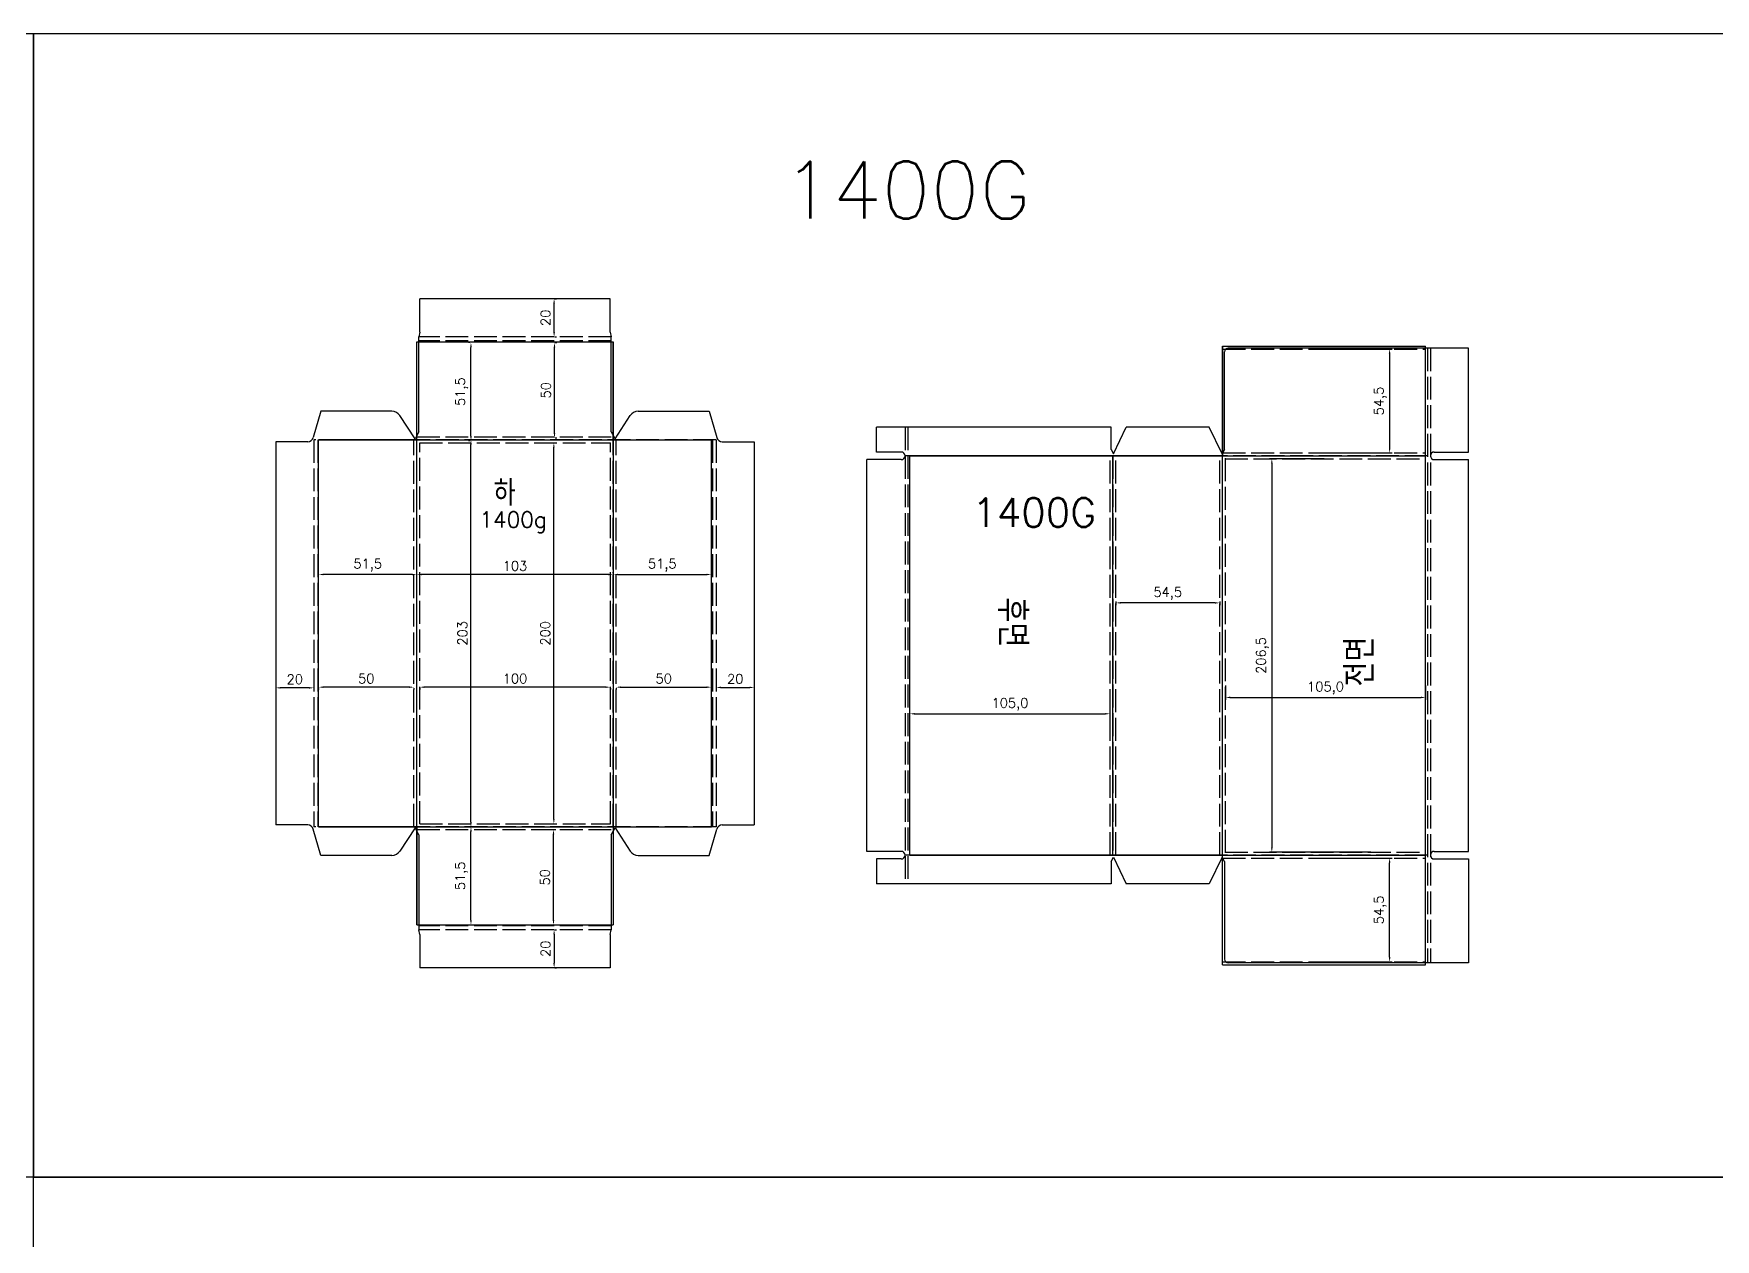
# Model space of a CAD drawing. Header units: millimetres. Extents: x 2179 to 11229, y 1198 to 3756.
# Drawn here: x 8029 to 8911, y 2603 to 3235 of the extents above; entities that cross this region are included whole.
import ezdxf

# ---------------------------------------------------------------- set-up
doc = ezdxf.new("R2010")
doc.units = ezdxf.units.MM
doc.linetypes.add('ACAD_ISO02W100', pattern=[15, 12, -3])
for name, color, linetype in [('기지', 7, 'Continuous'), ('인쇄지', 7, 'Continuous'), ('치수', 7, 'Continuous')]:
    doc.layers.add(name, color=color, linetype=linetype)
doc.styles.add('FHG', font='TXT.shx', dxfattribs={"height": 0.18, "bigfont": 'whgtxt.shx'})
doc.styles.get("Standard").update_dxf_attribs({"font": 'txt.shx', "bigfont": 'zfhg.shx'})
doc.dimstyles.new('ISO-25', dxfattribs={"dimtxt": 2.5, "dimasz": 2.5, "dimexe": 1.25, "dimexo": 0.625, "dimtad": 1, "dimtxsty": 'Standard', "dimcen": 2.5, "dimadec": 0, "dimazin": 0, "dimtfac": 1, "dimtmove": 0, "dimatfit": 3, "dimfxl": 0, "dimarcsym": 0})

# ---------------------------------------------------------------- blocks, each defined once
blk = doc.blocks.new('*D352')
at = {"layer": 'DEFPOINTS', "color": 0}
for p in [(8596.37, 2937.84), (8650.87, 2937.84), (8596.37, 2936.53)]:
    blk.add_point(p, dxfattribs=at)
at = {"layer": '치수', "color": 0, "lineweight": -2}
for p, q in [((8596.37, 2937.22), (8596.37, 2935.28)), ((8650.87, 2937.22), (8650.87, 2935.28)), ((8648.37, 2936.53), (8598.87, 2936.53))]:
    blk.add_line(p, q, dxfattribs=at)
at = {"layer": '치수', "color": 0}
for points in [[(8598.87, 2936.95), (8598.87, 2936.12), (8596.37, 2936.53)], [(8648.37, 2936.95), (8648.37, 2936.12), (8650.87, 2936.53)]]:
    blk.add_solid(points, dxfattribs=at)
at = {"layer": '치수', "color": 0, "insert": (8623.62, 2941.45), "char_height": 5, "attachment_point": 5}
blk.add_mtext('54,5', dxfattribs=at)
blk = doc.blocks.new('*D357')
at = {"layer": 'DEFPOINTS', "color": 0}
for p in [(8593.37, 2878.35), (8488.37, 2875.2), (8593.37, 2875.2)]:
    blk.add_point(p, dxfattribs=at)
at = {"layer": '치수', "color": 0, "lineweight": -2}
for p, q in [((8488.37, 2875.83), (8488.37, 2879.6)), ((8490.87, 2878.35), (8590.87, 2878.35)), ((8593.37, 2875.83), (8593.37, 2879.6))]:
    blk.add_line(p, q, dxfattribs=at)
at = {"layer": '치수', "color": 0}
for points in [[(8490.87, 2878.76), (8490.87, 2877.93), (8488.37, 2878.35)], [(8590.87, 2878.76), (8590.87, 2877.93), (8593.37, 2878.35)]]:
    blk.add_solid(points, dxfattribs=at)
at = {"layer": '치수', "color": 0, "insert": (8540.87, 2883.26), "char_height": 5, "attachment_point": 5}
blk.add_mtext('105,0', dxfattribs=at)
blk = doc.blocks.new('*D353')
at = {"layer": 'DEFPOINTS', "color": 0}
for p in [(8653.87, 2893.74), (8758.87, 2893.74), (8758.87, 2886.93)]:
    blk.add_point(p, dxfattribs=at)
at = {"layer": '치수', "color": 0, "lineweight": -2}
for p, q in [((8653.87, 2893.11), (8653.87, 2885.68)), ((8758.87, 2893.11), (8758.87, 2885.68)), ((8656.37, 2886.93), (8756.37, 2886.93))]:
    blk.add_line(p, q, dxfattribs=at)
at = {"layer": '치수', "color": 0}
for points in [[(8656.37, 2887.34), (8656.37, 2886.51), (8653.87, 2886.93)], [(8756.37, 2887.34), (8756.37, 2886.51), (8758.87, 2886.93)]]:
    blk.add_solid(points, dxfattribs=at)
at = {"layer": '치수', "color": 0, "insert": (8706.37, 2891.84), "char_height": 5, "attachment_point": 5}
blk.add_mtext('105,0', dxfattribs=at)
blk = doc.blocks.new('*D354')
at = {"layer": 'DEFPOINTS', "color": 0}
for p in [(8706.24, 3012.18), (8678.2, 2805.68), (8730.74, 2805.68)]:
    blk.add_point(p, dxfattribs=at)
at = {"layer": '치수', "color": 0, "lineweight": -2}
for p, q in [((8705.62, 3012.18), (8676.95, 3012.18)), ((8678.2, 3009.68), (8678.2, 2808.18)), ((8730.12, 2805.68), (8676.95, 2805.68))]:
    blk.add_line(p, q, dxfattribs=at)
at = {"layer": '치수', "color": 0}
for points in [[(8677.78, 3009.68), (8678.62, 3009.68), (8678.2, 3012.18)], [(8677.78, 2808.18), (8678.62, 2808.18), (8678.2, 2805.68)]]:
    blk.add_solid(points, dxfattribs=at)
at = {"layer": '치수', "color": 0, "insert": (8673.28, 2908.93), "char_height": 5, "attachment_point": 5, "rotation": 90}
blk.add_mtext('206,5', dxfattribs=at)
blk = doc.blocks.new('*D355')
at = {"layer": 'DEFPOINTS', "color": 0}
for p in [(8702.61, 2802.68), (8739.98, 2802.68), (8702.61, 2748.18)]:
    blk.add_point(p, dxfattribs=at)
at = {"layer": '치수', "color": 0, "lineweight": -2}
for p, q in [((8703.23, 2802.68), (8741.23, 2802.68)), ((8739.98, 2750.68), (8739.98, 2800.18)), ((8703.23, 2748.18), (8741.23, 2748.18))]:
    blk.add_line(p, q, dxfattribs=at)
at = {"layer": '치수', "color": 0}
for points in [[(8739.56, 2800.18), (8740.4, 2800.18), (8739.98, 2802.68)], [(8739.56, 2750.68), (8740.4, 2750.68), (8739.98, 2748.18)]]:
    blk.add_solid(points, dxfattribs=at)
at = {"layer": '치수', "color": 0, "insert": (8735.06, 2775.43), "char_height": 5, "attachment_point": 5, "rotation": 90}
blk.add_mtext('54,5', dxfattribs=at)
blk = doc.blocks.new('*D356')
at = {"layer": 'DEFPOINTS', "color": 0}
for p in [(8702.61, 3069.68), (8702.61, 3015.18), (8739.98, 3015.18)]:
    blk.add_point(p, dxfattribs=at)
at = {"layer": '치수', "color": 0, "lineweight": -2}
for p, q in [((8703.23, 3069.68), (8741.23, 3069.68)), ((8739.98, 3067.18), (8739.98, 3017.68)), ((8703.23, 3015.18), (8741.23, 3015.18))]:
    blk.add_line(p, q, dxfattribs=at)
at = {"layer": '치수', "color": 0}
for points in [[(8739.56, 3067.18), (8740.4, 3067.18), (8739.98, 3069.68)], [(8739.56, 3017.68), (8740.4, 3017.68), (8739.98, 3015.18)]]:
    blk.add_solid(points, dxfattribs=at)
at = {"layer": '치수', "color": 0, "insert": (8735.06, 3042.43), "char_height": 5, "attachment_point": 5, "rotation": 90}
blk.add_mtext('54,5', dxfattribs=at)
blk = doc.blocks.new('*D448')
at = {"layer": 'DEFPOINTS', "color": 0}
for p in [(8301.47, 3020.56), (8301.66, 3020.56), (8301.47, 2820.56)]:
    blk.add_point(p, dxfattribs=at)
at = {"layer": '치수', "color": 0, "lineweight": -2}
for p, q in [((8301.66, 2823.06), (8301.66, 3018.06)), ((8302.1, 3020.56), (8302.91, 3020.56)), ((8302.1, 2820.56), (8302.91, 2820.56))]:
    blk.add_line(p, q, dxfattribs=at)
at = {"layer": '치수', "color": 0}
for points in [[(8301.24, 3018.06), (8302.07, 3018.06), (8301.66, 3020.56)], [(8301.24, 2823.06), (8302.07, 2823.06), (8301.66, 2820.56)]]:
    blk.add_solid(points, dxfattribs=at)
at = {"layer": '치수', "color": 0, "insert": (8297.16, 2920.56), "char_height": 5, "attachment_point": 5, "rotation": 90}
blk.add_mtext('200', dxfattribs=at)
blk = doc.blocks.new('*D449')
at = {"layer": 'DEFPOINTS', "color": 0}
for p in [(8258.18, 3022.06), (8258.18, 3022.06), (8257.89, 2819.06)]:
    blk.add_point(p, dxfattribs=at)
at = {"layer": '치수', "color": 0, "lineweight": -2}
for p, q in [((8257.56, 3022.06), (8256.93, 3022.06)), ((8258.18, 2821.56), (8258.18, 3019.56)), ((8258.51, 2819.06), (8259.43, 2819.06))]:
    blk.add_line(p, q, dxfattribs=at)
at = {"layer": '치수', "color": 0}
for points in [[(8257.77, 3019.56), (8258.6, 3019.56), (8258.18, 3022.06)], [(8257.77, 2821.56), (8258.6, 2821.56), (8258.18, 2819.06)]]:
    blk.add_solid(points, dxfattribs=at)
at = {"layer": '치수', "color": 0, "insert": (8253.68, 2920.56), "char_height": 5, "attachment_point": 5, "rotation": 90}
blk.add_mtext('203', dxfattribs=at)
blk = doc.blocks.new('*D460')
at = {"layer": 'DEFPOINTS', "color": 0}
for p in [(8301.46, 2765.06), (8301.46, 2745.06), (8301.79, 2745.06)]:
    blk.add_point(p, dxfattribs=at)
at = {"layer": '치수', "color": 0, "lineweight": -2}
for p, q in [((8301.79, 2762.56), (8301.79, 2747.56)), ((8302.09, 2765.06), (8303.04, 2765.06)), ((8302.09, 2745.06), (8303.04, 2745.06))]:
    blk.add_line(p, q, dxfattribs=at)
at = {"layer": '치수', "color": 0}
for points in [[(8301.37, 2762.56), (8302.2, 2762.56), (8301.79, 2765.06)], [(8301.37, 2747.56), (8302.2, 2747.56), (8301.79, 2745.06)]]:
    blk.add_solid(points, dxfattribs=at)
at = {"layer": '치수', "color": 0, "insert": (8297.29, 2755.06), "char_height": 5, "attachment_point": 5, "rotation": 90}
blk.add_mtext('20', dxfattribs=at)
blk = doc.blocks.new('*D458')
at = {"layer": 'DEFPOINTS', "color": 0}
for p in [(8297.55, 2817.56), (8301.47, 2817.56), (8297.55, 2767.56)]:
    blk.add_point(p, dxfattribs=at)
at = {"layer": '치수', "color": 0, "lineweight": -2}
for p, q in [((8298.17, 2817.56), (8302.72, 2817.56)), ((8301.47, 2770.06), (8301.47, 2815.06)), ((8298.17, 2767.56), (8302.72, 2767.56))]:
    blk.add_line(p, q, dxfattribs=at)
at = {"layer": '치수', "color": 0}
for points in [[(8301.05, 2815.06), (8301.89, 2815.06), (8301.47, 2817.56)], [(8301.05, 2770.06), (8301.89, 2770.06), (8301.47, 2767.56)]]:
    blk.add_solid(points, dxfattribs=at)
at = {"layer": '치수', "color": 0, "insert": (8296.97, 2792.56), "char_height": 5, "attachment_point": 5, "rotation": 90}
blk.add_mtext('50', dxfattribs=at)
blk = doc.blocks.new('*D459')
at = {"layer": 'DEFPOINTS', "color": 0}
for p in [(8257.89, 2819.06), (8258.18, 2819.06), (8257.89, 2767.56)]:
    blk.add_point(p, dxfattribs=at)
at = {"layer": '치수', "color": 0, "lineweight": -2}
for p, q in [((8258.18, 2770.06), (8258.18, 2816.56)), ((8258.51, 2819.06), (8259.43, 2819.06)), ((8258.51, 2767.56), (8259.43, 2767.56))]:
    blk.add_line(p, q, dxfattribs=at)
at = {"layer": '치수', "color": 0}
for points in [[(8257.77, 2816.56), (8258.6, 2816.56), (8258.18, 2819.06)], [(8257.77, 2770.06), (8258.6, 2770.06), (8258.18, 2767.56)]]:
    blk.add_solid(points, dxfattribs=at)
at = {"layer": '치수', "color": 0, "insert": (8253.27, 2793.31), "char_height": 5, "attachment_point": 5, "rotation": 90}
blk.add_mtext('51,5', dxfattribs=at)
blk = doc.blocks.new('*D447')
at = {"layer": 'DEFPOINTS', "color": 0}
for p in [(8386.78, 2892.28), (8406.78, 2892.28), (8406.78, 2892.17)]:
    blk.add_point(p, dxfattribs=at)
at = {"layer": '치수', "color": 0, "lineweight": -2}
for p, q in [((8386.78, 2891.65), (8386.78, 2890.92)), ((8389.28, 2892.17), (8404.28, 2892.17)), ((8406.78, 2891.65), (8406.78, 2890.92))]:
    blk.add_line(p, q, dxfattribs=at)
at = {"layer": '치수', "color": 0}
for points in [[(8389.28, 2892.59), (8389.28, 2891.75), (8386.78, 2892.17)], [(8404.28, 2892.59), (8404.28, 2891.75), (8406.78, 2892.17)]]:
    blk.add_solid(points, dxfattribs=at)
at = {"layer": '치수', "color": 0, "insert": (8396.78, 2896.67), "char_height": 5, "attachment_point": 5}
blk.add_mtext('20', dxfattribs=at)
blk = doc.blocks.new('*D451')
at = {"layer": 'DEFPOINTS', "color": 0}
for p in [(8229.78, 2951.42), (8229.78, 2951.42), (8332.78, 2951.93)]:
    blk.add_point(p, dxfattribs=at)
at = {"layer": '치수', "color": 0, "lineweight": -2}
for p, q in [((8229.78, 2952.05), (8229.78, 2952.67)), ((8330.28, 2951.42), (8232.28, 2951.42)), ((8332.78, 2951.31), (8332.78, 2950.17))]:
    blk.add_line(p, q, dxfattribs=at)
at = {"layer": '치수', "color": 0}
for points in [[(8232.28, 2951.84), (8232.28, 2951.01), (8229.78, 2951.42)], [(8330.28, 2951.84), (8330.28, 2951.01), (8332.78, 2951.42)]]:
    blk.add_solid(points, dxfattribs=at)
at = {"layer": '치수', "color": 0, "insert": (8281.28, 2955.92), "char_height": 5, "attachment_point": 5}
blk.add_mtext('103', dxfattribs=at)
blk = doc.blocks.new('*D457')
at = {"layer": 'DEFPOINTS', "color": 0}
for p in [(8155.78, 2892.06), (8155.78, 2891.96), (8175.78, 2892.06)]:
    blk.add_point(p, dxfattribs=at)
at = {"layer": '치수', "color": 0, "lineweight": -2}
for p, q in [((8155.78, 2891.44), (8155.78, 2890.71)), ((8173.28, 2891.96), (8158.28, 2891.96)), ((8175.78, 2891.44), (8175.78, 2890.71))]:
    blk.add_line(p, q, dxfattribs=at)
at = {"layer": '치수', "color": 0}
for points in [[(8158.28, 2892.37), (8158.28, 2891.54), (8155.78, 2891.96)], [(8173.28, 2892.37), (8173.28, 2891.54), (8175.78, 2891.96)]]:
    blk.add_solid(points, dxfattribs=at)
at = {"layer": '치수', "color": 0, "insert": (8165.78, 2896.46), "char_height": 5, "attachment_point": 5}
blk.add_mtext('20', dxfattribs=at)
blk = doc.blocks.new('*D455')
at = {"layer": 'DEFPOINTS', "color": 0}
for p in [(8178.28, 2892.31), (8178.28, 2892.31), (8228.28, 2892.39)]:
    blk.add_point(p, dxfattribs=at)
at = {"layer": '치수', "color": 0, "lineweight": -2}
for p, q in [((8178.28, 2891.69), (8178.28, 2891.06)), ((8225.78, 2892.31), (8180.78, 2892.31)), ((8228.28, 2891.76), (8228.28, 2891.06))]:
    blk.add_line(p, q, dxfattribs=at)
at = {"layer": '치수', "color": 0}
for points in [[(8180.78, 2892.73), (8180.78, 2891.9), (8178.28, 2892.31)], [(8225.78, 2892.73), (8225.78, 2891.9), (8228.28, 2892.31)]]:
    blk.add_solid(points, dxfattribs=at)
at = {"layer": '치수', "color": 0, "insert": (8203.28, 2896.81), "char_height": 5, "attachment_point": 5}
blk.add_mtext('50', dxfattribs=at)
blk = doc.blocks.new('*D456')
at = {"layer": 'DEFPOINTS', "color": 0}
for p in [(8178.28, 2951.42), (8178.28, 2951.42), (8229.78, 2951.42)]:
    blk.add_point(p, dxfattribs=at)
at = {"layer": '치수', "color": 0, "lineweight": -2}
for p, q in [((8178.28, 2952.05), (8178.28, 2952.67)), ((8227.28, 2951.42), (8180.78, 2951.42)), ((8229.78, 2952.05), (8229.78, 2952.67))]:
    blk.add_line(p, q, dxfattribs=at)
at = {"layer": '치수', "color": 0}
for points in [[(8180.78, 2951.84), (8180.78, 2951.01), (8178.28, 2951.42)], [(8227.28, 2951.84), (8227.28, 2951.01), (8229.78, 2951.42)]]:
    blk.add_solid(points, dxfattribs=at)
at = {"layer": '치수', "color": 0, "insert": (8204.03, 2956.34), "char_height": 5, "attachment_point": 5}
blk.add_mtext('51,5', dxfattribs=at)
blk = doc.blocks.new('*D450')
at = {"layer": 'DEFPOINTS', "color": 0}
for p in [(8231.28, 2892.42), (8231.28, 2892.31), (8331.28, 2892.42)]:
    blk.add_point(p, dxfattribs=at)
at = {"layer": '치수', "color": 0, "lineweight": -2}
for p, q in [((8231.28, 2891.79), (8231.28, 2891.06)), ((8328.78, 2892.31), (8233.78, 2892.31)), ((8331.28, 2891.79), (8331.28, 2891.06))]:
    blk.add_line(p, q, dxfattribs=at)
at = {"layer": '치수', "color": 0}
for points in [[(8233.78, 2892.73), (8233.78, 2891.9), (8231.28, 2892.31)], [(8328.78, 2892.73), (8328.78, 2891.9), (8331.28, 2892.31)]]:
    blk.add_solid(points, dxfattribs=at)
at = {"layer": '치수', "color": 0, "insert": (8281.28, 2896.81), "char_height": 5, "attachment_point": 5}
blk.add_mtext('100', dxfattribs=at)
blk = doc.blocks.new('*D446')
at = {"layer": 'DEFPOINTS', "color": 0}
for p in [(8332.78, 2951.42), (8384.28, 2951.42), (8384.28, 2951.42)]:
    blk.add_point(p, dxfattribs=at)
at = {"layer": '치수', "color": 0, "lineweight": -2}
for p, q in [((8332.78, 2952.05), (8332.78, 2952.67)), ((8335.28, 2951.42), (8381.78, 2951.42)), ((8384.28, 2952.05), (8384.28, 2952.67))]:
    blk.add_line(p, q, dxfattribs=at)
at = {"layer": '치수', "color": 0}
for points in [[(8335.28, 2951.84), (8335.28, 2951.01), (8332.78, 2951.42)], [(8381.78, 2951.84), (8381.78, 2951.01), (8384.28, 2951.42)]]:
    blk.add_solid(points, dxfattribs=at)
at = {"layer": '치수', "color": 0, "insert": (8358.53, 2956.34), "char_height": 5, "attachment_point": 5}
blk.add_mtext('51,5', dxfattribs=at)
blk = doc.blocks.new('*D445')
at = {"layer": 'DEFPOINTS', "color": 0}
for p in [(8334.28, 2892.39), (8384.28, 2892.31), (8384.28, 2892.31)]:
    blk.add_point(p, dxfattribs=at)
at = {"layer": '치수', "color": 0, "lineweight": -2}
for p, q in [((8334.28, 2891.76), (8334.28, 2891.06)), ((8336.78, 2892.31), (8381.78, 2892.31)), ((8384.28, 2891.69), (8384.28, 2891.06))]:
    blk.add_line(p, q, dxfattribs=at)
at = {"layer": '치수', "color": 0}
for points in [[(8336.78, 2892.73), (8336.78, 2891.9), (8334.28, 2892.31)], [(8381.78, 2892.73), (8381.78, 2891.9), (8384.28, 2892.31)]]:
    blk.add_solid(points, dxfattribs=at)
at = {"layer": '치수', "color": 0, "insert": (8359.28, 2896.81), "char_height": 5, "attachment_point": 5}
blk.add_mtext('50', dxfattribs=at)
blk = doc.blocks.new('*D454')
at = {"layer": 'DEFPOINTS', "color": 0}
for p in [(8301.46, 3096.06), (8301.79, 3096.06), (8301.46, 3076.06)]:
    blk.add_point(p, dxfattribs=at)
at = {"layer": '치수', "color": 0, "lineweight": -2}
for p, q in [((8302.09, 3096.06), (8303.04, 3096.06)), ((8301.79, 3078.56), (8301.79, 3093.56)), ((8302.09, 3076.06), (8303.04, 3076.06))]:
    blk.add_line(p, q, dxfattribs=at)
at = {"layer": '치수', "color": 0}
for points in [[(8301.37, 3093.56), (8302.2, 3093.56), (8301.79, 3096.06)], [(8301.37, 3078.56), (8302.2, 3078.56), (8301.79, 3076.06)]]:
    blk.add_solid(points, dxfattribs=at)
at = {"layer": '치수', "color": 0, "insert": (8297.29, 3086.06), "char_height": 5, "attachment_point": 5, "rotation": 90}
blk.add_mtext('20', dxfattribs=at)
blk = doc.blocks.new('*D452')
at = {"layer": 'DEFPOINTS', "color": 0}
for p in [(8258.18, 3073.06), (8258.18, 3073.06), (8258.18, 3021.56)]:
    blk.add_point(p, dxfattribs=at)
at = {"layer": '치수', "color": 0, "lineweight": -2}
for p, q in [((8257.56, 3073.06), (8256.93, 3073.06)), ((8258.18, 3024.06), (8258.18, 3070.56)), ((8257.56, 3021.56), (8256.93, 3021.56))]:
    blk.add_line(p, q, dxfattribs=at)
at = {"layer": '치수', "color": 0}
for points in [[(8257.77, 3070.56), (8258.6, 3070.56), (8258.18, 3073.06)], [(8257.77, 3024.06), (8258.6, 3024.06), (8258.18, 3021.56)]]:
    blk.add_solid(points, dxfattribs=at)
at = {"layer": '치수', "color": 0, "insert": (8253.27, 3047.31), "char_height": 5, "attachment_point": 5, "rotation": 90}
blk.add_mtext('51,5', dxfattribs=at)
blk = doc.blocks.new('*D453')
at = {"layer": 'DEFPOINTS', "color": 0}
for p in [(8301.66, 3073.06), (8301.99, 3073.06), (8301.66, 3023.06)]:
    blk.add_point(p, dxfattribs=at)
at = {"layer": '치수', "color": 0, "lineweight": -2}
for p, q in [((8301.99, 3025.56), (8301.99, 3070.56)), ((8302.28, 3073.06), (8303.24, 3073.06)), ((8302.28, 3023.06), (8303.24, 3023.06))]:
    blk.add_line(p, q, dxfattribs=at)
at = {"layer": '치수', "color": 0}
for points in [[(8301.58, 3070.56), (8302.41, 3070.56), (8301.99, 3073.06)], [(8301.58, 3025.56), (8302.41, 3025.56), (8301.99, 3023.06)]]:
    blk.add_solid(points, dxfattribs=at)
at = {"layer": '치수', "color": 0, "insert": (8297.49, 3048.06), "char_height": 5, "attachment_point": 5, "rotation": 90}
blk.add_mtext('50', dxfattribs=at)

msp = doc.modelspace()

# ---------------------------------------------------------------- linework, layer by layer
at = {"color": 6}
for points in [[(6678.818, 3235.181), (8028.818, 3235.181), (8028.818, 2635.181), (6678.818, 2635.181)], [(8028.818, 3235.181), (8928.818, 3235.181), (8928.818, 2635.181), (8028.818, 2635.181)], [(8028.818, 2635.181), (8928.818, 2635.181), (8928.818, 2035.181), (8028.818, 2035.181)]]:
    msp.add_lwpolyline(points, close=True, dxfattribs=at)
at = {"layer": '기지', "color": 3}
for p, q in [((8229.783, 2767.565), (8229.783, 3073.565)), ((8332.783, 3073.565), (8332.783, 2767.565)), ((8652.37, 2746.68), (8652.37, 3071.18)), ((8652.37, 3071.18), (8758.87, 3071.18)), ((8178.283, 3022.065), (8384.283, 3022.065)), ((8488.37, 3013.68), (8758.87, 3013.68)), ((8594.87, 2804.18), (8594.87, 3013.68)), ((8178.283, 2819.065), (8384.283, 2819.065)), ((8488.37, 2804.18), (8758.87, 2804.18)), ((8652.37, 2746.68), (8758.87, 2746.68))]:
    msp.add_line(p, q, dxfattribs=at)
at = {"layer": '기지'}
for p, q in [((8229.783, 3073.565), (8332.783, 3073.565)), ((8229.783, 3022.065), (8229.783, 3073.565)), ((8332.783, 3022.065), (8332.783, 3073.565)), ((8652.37, 3071.18), (8652.37, 3013.68)), ((8652.37, 3071.18), (8758.87, 3071.18)), ((8758.87, 2746.68), (8758.87, 3071.18)), ((8178.283, 2819.065), (8178.283, 3022.065)), ((8229.783, 3022.065), (8178.283, 3022.065)), ((8332.783, 3022.065), (8384.283, 3022.065)), ((8384.283, 2819.065), (8384.283, 3022.065)), ((8652.37, 3013.68), (8488.37, 3013.68)), ((8488.37, 2804.18), (8488.37, 3013.68)), ((8229.783, 2819.065), (8178.283, 2819.065)), ((8229.783, 2819.065), (8229.783, 2767.565)), ((8332.783, 2819.065), (8384.283, 2819.065)), ((8332.783, 2819.065), (8332.783, 2767.565)), ((8652.37, 2804.18), (8488.37, 2804.18)), ((8652.37, 2746.68), (8652.37, 2804.18)), ((8229.783, 2767.565), (8332.783, 2767.565)), ((8652.37, 2746.68), (8758.87, 2746.68))]:
    msp.add_line(p, q, dxfattribs=at)
at = {"layer": '인쇄지', "color": 6}
for p, q in [((8331.133, 3096.065), (8231.433, 3096.065)), ((8231.433, 3078.565), (8231.433, 3096.065)), ((8331.133, 3078.565), (8331.133, 3096.065)), ((8231.433, 3078.565), (8230.783, 3076.065)), ((8331.133, 3078.565), (8331.783, 3076.065)), ((8230.783, 3026.343), (8230.783, 3076.065)), ((8331.783, 3026.343), (8331.783, 3076.065)), ((8781.37, 3070.18), (8655.37, 3070.18)), ((8781.37, 3015.68), (8781.37, 3070.18)), ((8653.37, 3016.988), (8653.37, 3068.18)), ((8179.485, 3037.065), (8175.477, 3023.23)), ((8216.685, 3037.065), (8179.485, 3037.065)), ((8228.833, 3022.565), (8220.876, 3034.792)), ((8333.733, 3022.565), (8341.689, 3034.792)), ((8345.88, 3037.065), (8383.08, 3037.065)), ((8383.08, 3037.065), (8387.089, 3023.23)), ((8230.783, 3026.343), (8228.833, 3022.565)), ((8331.783, 3026.343), (8333.733, 3022.565)), ((8470.87, 3015.68), (8470.87, 3028.68)), ((8593.87, 3028.68), (8470.87, 3028.68)), ((8593.87, 3016.988), (8593.87, 3028.68)), ((8595.12, 3014.68), (8601.878, 3028.68)), ((8645.362, 3028.68), (8601.878, 3028.68)), ((8652.12, 3014.68), (8645.362, 3028.68)), ((8155.783, 3021.065), (8155.783, 2820.065)), ((8172.595, 3021.065), (8155.783, 3021.065)), ((8389.97, 3021.065), (8406.783, 3021.065)), ((8406.783, 3021.065), (8406.783, 2820.065)), ((8593.87, 3016.988), (8595.12, 3014.68)), ((8653.37, 3016.988), (8652.12, 3014.68)), ((8465.87, 2806.18), (8465.87, 3011.68)), ((8483.87, 3011.68), (8465.87, 3011.68)), ((8483.87, 3015.68), (8470.87, 3015.68)), ((8763.37, 3015.68), (8781.37, 3015.68)), ((8763.37, 3011.68), (8781.37, 3011.68)), ((8781.37, 2806.18), (8781.37, 3011.68)), ((8172.595, 2820.065), (8155.783, 2820.065)), ((8179.485, 2804.065), (8175.477, 2817.9)), ((8228.833, 2818.565), (8220.876, 2806.338)), ((8230.783, 2814.787), (8228.833, 2818.565)), ((8230.783, 2814.787), (8230.783, 2765.065)), ((8331.783, 2814.787), (8333.733, 2818.565)), ((8331.783, 2814.787), (8331.783, 2765.065)), ((8333.733, 2818.565), (8341.689, 2806.338)), ((8383.08, 2804.065), (8387.089, 2817.9)), ((8389.97, 2820.065), (8406.783, 2820.065)), ((8483.87, 2806.18), (8465.87, 2806.18)), ((8763.37, 2806.18), (8781.37, 2806.18)), ((8216.685, 2804.065), (8179.485, 2804.065)), ((8345.88, 2804.065), (8383.08, 2804.065)), ((8470.87, 2802.18), (8470.87, 2789.18)), ((8483.87, 2802.18), (8470.87, 2802.18)), ((8593.87, 2800.873), (8595.12, 2803.18)), ((8593.87, 2800.873), (8593.87, 2789.18)), ((8595.12, 2803.18), (8601.878, 2789.18)), ((8652.12, 2803.18), (8645.362, 2789.18)), ((8653.37, 2800.873), (8652.12, 2803.18)), ((8653.37, 2800.873), (8653.37, 2749.68)), ((8763.37, 2802.18), (8781.37, 2802.18)), ((8781.37, 2802.18), (8781.37, 2747.68)), ((8593.87, 2789.18), (8470.87, 2789.18)), ((8645.362, 2789.18), (8601.878, 2789.18)), ((8231.433, 2762.565), (8230.783, 2765.065)), ((8231.433, 2762.565), (8231.433, 2745.065)), ((8331.133, 2762.565), (8331.783, 2765.065)), ((8331.133, 2762.565), (8331.133, 2745.065)), ((8331.133, 2745.065), (8231.433, 2745.065)), ((8781.37, 2747.68), (8655.37, 2747.68))]:
    msp.add_line(p, q, dxfattribs=at)
at = {"layer": '인쇄지', "color": 4, "linetype": 'ACAD_ISO02W100'}
for p, q in [((8331.783, 3076.065), (8230.783, 3076.065)), ((8331.783, 3074.065), (8230.783, 3074.065)), ((8759.87, 3070.18), (8759.87, 2747.68)), ((8761.37, 3070.18), (8761.37, 2747.68)), ((8485.87, 3028.68), (8485.87, 2789.18)), ((8487.37, 3028.68), (8487.37, 2789.18)), ((8175.783, 3022.065), (8175.783, 2819.065)), ((8386.783, 3022.065), (8175.783, 3022.065)), ((8177.783, 3022.065), (8177.783, 2819.065)), ((8229.783, 2819.065), (8229.783, 3022.065)), ((8332.783, 2819.065), (8332.783, 3022.065)), ((8384.783, 3022.065), (8384.783, 2819.065)), ((8386.783, 3022.065), (8386.783, 2819.065)), ((8759.87, 3013.68), (8485.87, 3013.68)), ((8594.87, 3013.68), (8594.87, 2805.18)), ((8652.37, 2804.18), (8652.37, 3013.68)), ((8386.783, 2819.065), (8175.783, 2819.065)), ((8759.87, 2804.18), (8485.87, 2804.18)), ((8331.783, 2767.065), (8230.783, 2767.065)), ((8331.783, 2765.065), (8230.783, 2765.065))]:
    msp.add_line(p, q, dxfattribs=at)
at = {"layer": '인쇄지', "color": 6}
for centre, radius, start, end in [((8655.37, 3068.18), 2, 90, 180), ((8216.685, 3032.065), 5, 33.053813, 90), ((8345.88, 3032.065), 5, 90, 146.946187), ((8172.595, 3024.065), 3, 270, 343.842527), ((8389.97, 3024.065), 3, 196.157473, 270), ((8483.87, 3013.68), 2, 270, 90), ((8763.37, 3013.68), 2, 90, 270), ((8172.595, 2817.065), 3, 16.157473, 90), ((8389.97, 2817.065), 3, 90, 163.842527), ((8216.685, 2809.065), 5, 270, 326.94619), ((8345.88, 2809.065), 5, 213.05381, 270), ((8483.87, 2804.18), 2, 270, 90), ((8763.37, 2804.18), 2, 90, 270), ((8655.37, 2749.68), 2, 180, 270)]:
    msp.add_arc(centre, radius, start, end, dxfattribs=at)
at = {"layer": '치수', "color": 2, "linetype": 'ACAD_ISO02W100'}
for p, q in [((8652.37, 3069.68), (8758.87, 3069.68)), ((8228.283, 2819.065), (8228.283, 3022.065)), ((8229.783, 3023.565), (8332.783, 3023.565)), ((8231.283, 2820.565), (8231.283, 3020.565)), ((8231.283, 3020.565), (8331.283, 3020.565)), ((8331.283, 2820.565), (8331.283, 3020.565)), ((8334.283, 2819.065), (8334.283, 3022.065)), ((8593.37, 2804.18), (8593.37, 3013.68)), ((8596.37, 2804.18), (8596.37, 3013.68)), ((8650.87, 2804.18), (8650.87, 3013.68)), ((8652.37, 3015.18), (8758.87, 3015.18)), ((8653.62, 3012.18), (8758.87, 3012.18)), ((8653.87, 2805.43), (8653.87, 3012.43)), ((8229.783, 2817.565), (8332.783, 2817.565)), ((8231.283, 2820.565), (8331.283, 2820.565)), ((8653.62, 2805.68), (8758.87, 2805.68)), ((8652.37, 2802.68), (8758.87, 2802.68)), ((8652.37, 2748.18), (8758.87, 2748.18))]:
    msp.add_line(p, q, dxfattribs=at)

# ---------------------------------------------------------------- texts
at = {"style": 'FHG'}
msp.add_text('1400G', height=30, dxfattribs=at).set_placement((8422.006, 3138.171))
at = {"layer": '기지', "color": 1}
for s, height, p in [('하', 13.333, (8270.003, 2987.57)), ('1400G', 15, (8521.067, 2976.434))]:
    msp.add_text(s, height=height, dxfattribs=at).set_placement(p)
at = {"layer": '기지', "color": 1, "style": 'FHG'}
msp.add_text('1400g', height=8.3333, dxfattribs=at).set_placement((8262.616, 2976.07))
at = {"layer": '기지', "color": 1}
for s, rotation, p in [('후면', 270, (8534.654, 2939.399)), ('전면 ', 90, (8731.92, 2892.65))]:
    msp.add_text(s, height=15, rotation=rotation, dxfattribs=at).set_placement(p)

# ---------------------------------------------------------------- dimensions: what is measured, and where the dimension line sits
at = {"layer": '치수', "color": 1}
for base, p1, p2, angle, picture, middle in [((8301.785, 3096.065), (8301.461, 3076.065), (8301.461, 3096.065), 270, '*D454', (8297.285, 3086.065)), ((8301.993, 3073.065), (8301.658, 3023.065), (8301.658, 3073.065), 90, '*D453', (8297.493, 3048.065)), ((8301.658, 3020.565), (8301.47, 2820.565), (8301.47, 3020.565), 90, '*D448', (8297.158, 2920.565)), ((8384.283, 2892.313), (8334.283, 2892.389), (8384.283, 2892.314), 180, '*D445', (8359.283, 2896.813)), ((8406.783, 2892.171), (8386.783, 2892.276), (8406.783, 2892.276), 180, '*D447', (8396.783, 2896.671)), ((8301.47, 2817.565), (8297.549, 2767.565), (8297.549, 2817.565), 90, '*D458', (8296.97, 2792.565)), ((8301.785, 2745.065), (8301.461, 2765.065), (8301.461, 2745.065), 90, '*D460', (8297.285, 2755.065))]:
    dim = msp.add_linear_dim(base=base, p1=p1, p2=p2, angle=angle, dimstyle='ISO-25', override={"dimtxt": 5, "dimgap": 2}, dxfattribs=at)
    dim.commit()
    dim.dimension.update_dxf_attribs({"geometry": picture, "text_midpoint": middle})
at = {"layer": '치수', "color": 3}
for base, p1, p2, angle, override, picture, middle in [((8258.185, 3073.065), (8258.185, 3021.565), (8258.185, 3073.065), 90, {"dimtxt": 5, "dimgap": 2, "dimtmove": 1}, '*D452', (8253.268, 3047.315)), ((8739.98, 3015.18), (8702.609, 3069.68), (8702.609, 3015.18), 90, {"dimtxt": 5, "dimgap": 2, "dimdec": 1, "dimzin": 0, "dimtdec": 1}, '*D356', (8735.064, 3042.43)), ((8258.185, 3022.065), (8257.89, 2819.065), (8258.185, 3022.065), 90, {"dimtxt": 5, "dimgap": 2, "dimtmove": 1}, '*D449', (8253.685, 2920.565)), ((8678.199, 2805.68), (8706.245, 3012.18), (8730.745, 2805.68), 90, {"dimtxt": 5, "dimgap": 2, "dimdec": 1, "dimzin": 0, "dimtdec": 1}, '*D354', (8673.282, 2908.93)), ((8384.283, 2951.422), (8332.783, 2951.422), (8384.283, 2951.422), 180, {"dimtxt": 5, "dimgap": 2, "dimtmove": 1}, '*D446', (8358.533, 2956.339)), ((8258.185, 2819.065), (8257.89, 2767.565), (8257.89, 2819.065), 90, {"dimtxt": 5, "dimgap": 2}, '*D459', (8253.268, 2793.315)), ((8739.98, 2802.68), (8702.609, 2748.18), (8702.609, 2802.68), 270, {"dimtxt": 5, "dimgap": 2, "dimdec": 1, "dimzin": 0, "dimtdec": 1}, '*D355', (8735.064, 2775.43))]:
    dim = msp.add_linear_dim(base=base, p1=p1, p2=p2, angle=angle, dimstyle='ISO-25', override=override, dxfattribs=at)
    dim.commit()
    dim.dimension.update_dxf_attribs({"geometry": picture, "text_midpoint": middle})
for base, p1, p2, override, picture, middle in [((8178.283, 2951.422), (8229.783, 2951.422), (8178.283, 2951.422), {"dimtxt": 5, "dimgap": 2, "dimtmove": 1}, '*D456', (8204.033, 2956.339)), ((8229.783, 2951.422), (8332.783, 2951.935), (8229.783, 2951.422), {"dimtxt": 5, "dimgap": 2, "dimtmove": 1}, '*D451', (8281.283, 2955.922)), ((8596.37, 2936.534), (8650.87, 2937.844), (8596.37, 2937.844), {"dimtxt": 5, "dimgap": 2, "dimdec": 1, "dimzin": 0, "dimtdec": 1}, '*D352', (8623.62, 2941.451)), ((8758.87, 2886.925), (8653.87, 2893.735), (8758.87, 2893.735), {"dimtxt": 5, "dimgap": 2, "dimdec": 1, "dimzin": 0, "dimtdec": 1}, '*D353', (8706.37, 2891.842)), ((8593.37, 2878.348), (8488.37, 2875.205), (8593.37, 2875.205), {"dimtxt": 5, "dimgap": 2, "dimdec": 1, "dimzin": 0, "dimtdec": 1}, '*D357', (8540.87, 2883.265))]:
    dim = msp.add_linear_dim(base=base, p1=p1, p2=p2, dimstyle='ISO-25', override=override, dxfattribs=at)
    dim.commit()
    dim.dimension.update_dxf_attribs({"geometry": picture, "text_midpoint": middle})
at = {"layer": '치수', "color": 1}
for base, p1, p2, picture, middle in [((8155.783, 2891.957), (8175.783, 2892.062), (8155.783, 2892.062), '*D457', (8165.783, 2896.457)), ((8178.283, 2892.313), (8228.283, 2892.389), (8178.283, 2892.314), '*D455', (8203.283, 2896.813)), ((8231.283, 2892.314), (8331.283, 2892.417), (8231.283, 2892.417), '*D450', (8281.283, 2896.814))]:
    dim = msp.add_linear_dim(base=base, p1=p1, p2=p2, dimstyle='ISO-25', override={"dimtxt": 5, "dimgap": 2}, dxfattribs=at)
    dim.commit()
    dim.dimension.update_dxf_attribs({"geometry": picture, "text_midpoint": middle})

doc.saveas('drawing.dxf')
